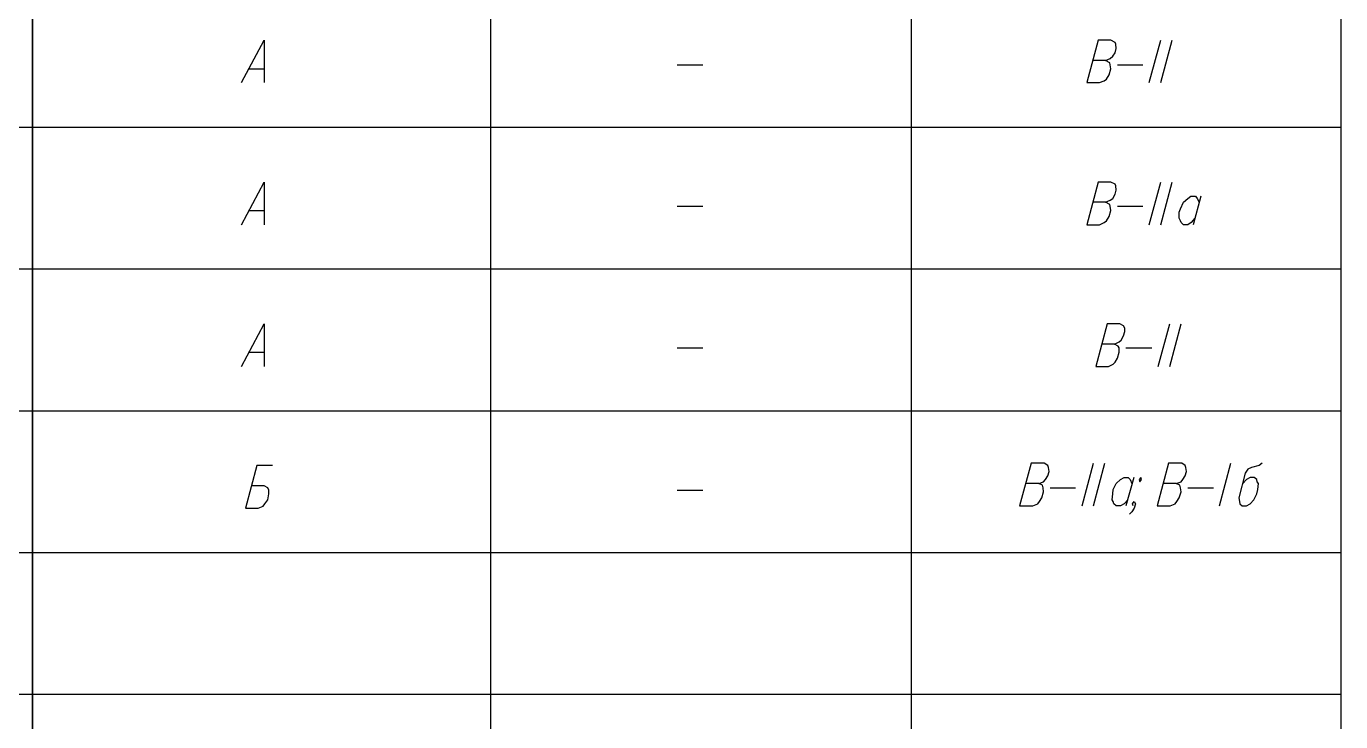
# Model space of a CAD drawing. Header units: millimetres. Extents: x 2185 to 4647, y 1259 to 2456.
# Drawn here: x 3305.7 to 3444.8, y 1421.8 to 1495.4 of the extents above; entities that cross this region are included whole.
import ezdxf

# ---------------------------------------------------------------- set-up
doc = ezdxf.new("R2010")
doc.units = ezdxf.units.MM
doc.layers.add('PDF _НОВЫЙ', color=7, linetype='Continuous')
doc.layers.add('PDF _Спецификации', color=7, linetype='Continuous')

msp = doc.modelspace()

# ---------------------------------------------------------------- linework, layer by layer
at = {"layer": 'PDF _НОВЫЙ', "lineweight": 25}
for points in [[(3328.51, 1489.4), (3330.93, 1493.91), (3330.93, 1489.4)], [(3419.96, 1491.75), (3420.46, 1491.94), (3420.72, 1492.19), (3420.97, 1492.57), (3421.1, 1493.02), (3421.04, 1493.46), (3420.97, 1493.65), (3420.53, 1493.91), (3419.19, 1493.91), (3417.99, 1489.4), (3419.32, 1489.4), (3419.83, 1489.59), (3420.08, 1489.78), (3420.34, 1490.22), (3420.53, 1490.86), (3420.46, 1491.3), (3420.4, 1491.49), (3419.96, 1491.75), (3418.62, 1491.75)], [(3424.59, 1489.4), (3425.8, 1493.91)], [(3425.8, 1489.4), (3427, 1493.91)], [(3374.61, 1491.3), (3377.35, 1491.3)], [(3421.23, 1491.3), (3423.89, 1491.3)], [(3329.34, 1490.86), (3330.86, 1490.86)], [(3328.51, 1474.35), (3330.93, 1478.86), (3330.93, 1474.35)], [(3419.96, 1476.76), (3420.46, 1476.95), (3420.72, 1477.14), (3420.97, 1477.59), (3421.1, 1478.03), (3421.04, 1478.48), (3420.97, 1478.67), (3420.53, 1478.86), (3419.19, 1478.86), (3417.99, 1474.35), (3419.32, 1474.35), (3419.83, 1474.6), (3420.08, 1474.79), (3420.34, 1475.24), (3420.53, 1475.87), (3420.46, 1476.32), (3420.4, 1476.51), (3419.96, 1476.76), (3418.62, 1476.76)], [(3424.59, 1474.35), (3425.8, 1478.86)], [(3425.8, 1474.35), (3427, 1478.86)], [(3429.42, 1475.05), (3429.04, 1474.6), (3428.66, 1474.35), (3428.21, 1474.35), (3427.96, 1474.6), (3427.89, 1474.79), (3427.77, 1475.05), (3427.77, 1475.68), (3427.89, 1476.06), (3428.21, 1476.76), (3428.66, 1477.14), (3428.97, 1477.4), (3429.48, 1477.4), (3429.67, 1477.14), (3429.86, 1476.76)], [(3430.05, 1477.4), (3429.23, 1474.35)], [(3329.34, 1475.87), (3330.86, 1475.87)], [(3374.61, 1476.32), (3377.35, 1476.32)], [(3421.23, 1476.32), (3423.89, 1476.32)], [(3328.51, 1459.36), (3330.93, 1463.87), (3330.93, 1459.36)], [(3420.91, 1461.71), (3421.42, 1461.97), (3421.61, 1462.16), (3421.86, 1462.6), (3421.99, 1463.05), (3421.99, 1463.43), (3421.86, 1463.68), (3421.48, 1463.87), (3420.15, 1463.87), (3418.94, 1459.36), (3420.27, 1459.36), (3420.78, 1459.62), (3420.97, 1459.81), (3421.23, 1460.25), (3421.42, 1460.89), (3421.42, 1461.33), (3421.29, 1461.52), (3420.91, 1461.71), (3419.57, 1461.71)], [(3425.54, 1459.36), (3426.75, 1463.87)], [(3426.75, 1459.36), (3427.96, 1463.87)], [(3329.34, 1460.89), (3330.86, 1460.89)], [(3374.61, 1461.33), (3377.35, 1461.33)], [(3422.11, 1461.33), (3424.85, 1461.33)], [(3331.81, 1448.88), (3330.16, 1448.88), (3328.96, 1444.38), (3330.29, 1444.38), (3330.8, 1444.57), (3330.99, 1444.82), (3331.31, 1445.26), (3331.43, 1445.9), (3331.43, 1446.28), (3331.31, 1446.53), (3330.93, 1446.73), (3329.59, 1446.73)], [(3412.91, 1446.98), (3413.41, 1447.17), (3413.61, 1447.42), (3413.86, 1447.8), (3413.99, 1448.25), (3413.92, 1448.69), (3413.86, 1448.88), (3413.48, 1449.14), (3412.08, 1449.14), (3410.87, 1444.63), (3412.27, 1444.63), (3412.78, 1444.82), (3412.97, 1445.07), (3413.22, 1445.46), (3413.41, 1446.09), (3413.35, 1446.53), (3413.29, 1446.79), (3412.91, 1446.98), (3411.51, 1446.98)], [(3417.48, 1444.63), (3418.69, 1449.14)], [(3418.69, 1444.63), (3419.89, 1449.14)], [(3427.45, 1446.98), (3427.96, 1447.17), (3428.15, 1447.42), (3428.4, 1447.8), (3428.53, 1448.25), (3428.46, 1448.69), (3428.4, 1448.88), (3428.02, 1449.14), (3426.62, 1449.14), (3425.42, 1444.63), (3426.81, 1444.63), (3427.32, 1444.82), (3427.51, 1445.07), (3427.77, 1445.46), (3427.96, 1446.09), (3427.89, 1446.53), (3427.83, 1446.79), (3427.45, 1446.98), (3426.05, 1446.98)], [(3432.02, 1444.63), (3433.23, 1449.14)], [(3436.53, 1449.14), (3436.21, 1448.88), (3435.39, 1448.69), (3435.01, 1448.5), (3434.75, 1448.06), (3434.05, 1445.46), (3434.12, 1445.07), (3434.18, 1444.82), (3434.43, 1444.63), (3434.88, 1444.63), (3435.26, 1444.82), (3435.64, 1445.26), (3435.96, 1445.9), (3436.09, 1446.34), (3436.15, 1446.98), (3436.02, 1447.17), (3435.96, 1447.42), (3435.7, 1447.61), (3435.26, 1447.61), (3434.88, 1447.42), (3434.5, 1446.98)], [(3422.31, 1445.26), (3421.92, 1444.82), (3421.54, 1444.63), (3421.1, 1444.63), (3420.84, 1444.82), (3420.78, 1445.07), (3420.65, 1445.26), (3420.72, 1445.9), (3420.78, 1446.34), (3421.1, 1446.98), (3421.54, 1447.42), (3421.92, 1447.61), (3422.37, 1447.61), (3422.56, 1447.42), (3422.75, 1446.98)], [(3422.94, 1447.61), (3422.11, 1444.63)], [(3374.61, 1446.28), (3377.35, 1446.28)], [(3414.11, 1446.53), (3416.78, 1446.53)], [(3428.66, 1446.53), (3431.39, 1446.53)], [(3422.88, 1444.63), (3422.81, 1444.82), (3423, 1445.07), (3423.13, 1444.82), (3423, 1444.38), (3422.75, 1443.99), (3422.5, 1443.74)]]:
    msp.add_lwpolyline(points, dxfattribs=at)
msp.add_lwpolyline([(3423.7, 1447.61), (3423.51, 1447.42), (3423.58, 1447.17), (3423.77, 1447.42)], close=True, dxfattribs=at)
at = {"layer": 'PDF _Спецификации', "lineweight": 25}
msp.add_lwpolyline([(3444.85, 1349.69), (3163.91, 1349.69), (3163.91, 1553.66), (3444.85, 1553.66)], close=True, dxfattribs=at)
for points in [[(3306.41, 1349.69), (3306.41, 1553.66), (3306.41, 1379.67)], [(3354.87, 1553.66), (3354.87, 1349.69)], [(3399.38, 1553.66), (3399.38, 1349.69)], [(3163.91, 1484.7), (3444.85, 1484.7)], [(3163.91, 1469.71), (3444.85, 1469.71)], [(3163.91, 1454.66), (3444.85, 1454.66)], [(3163.91, 1439.68), (3444.85, 1439.68)], [(3163.91, 1424.69), (3444.85, 1424.69)]]:
    msp.add_lwpolyline(points, dxfattribs=at)

doc.saveas('drawing.dxf')
